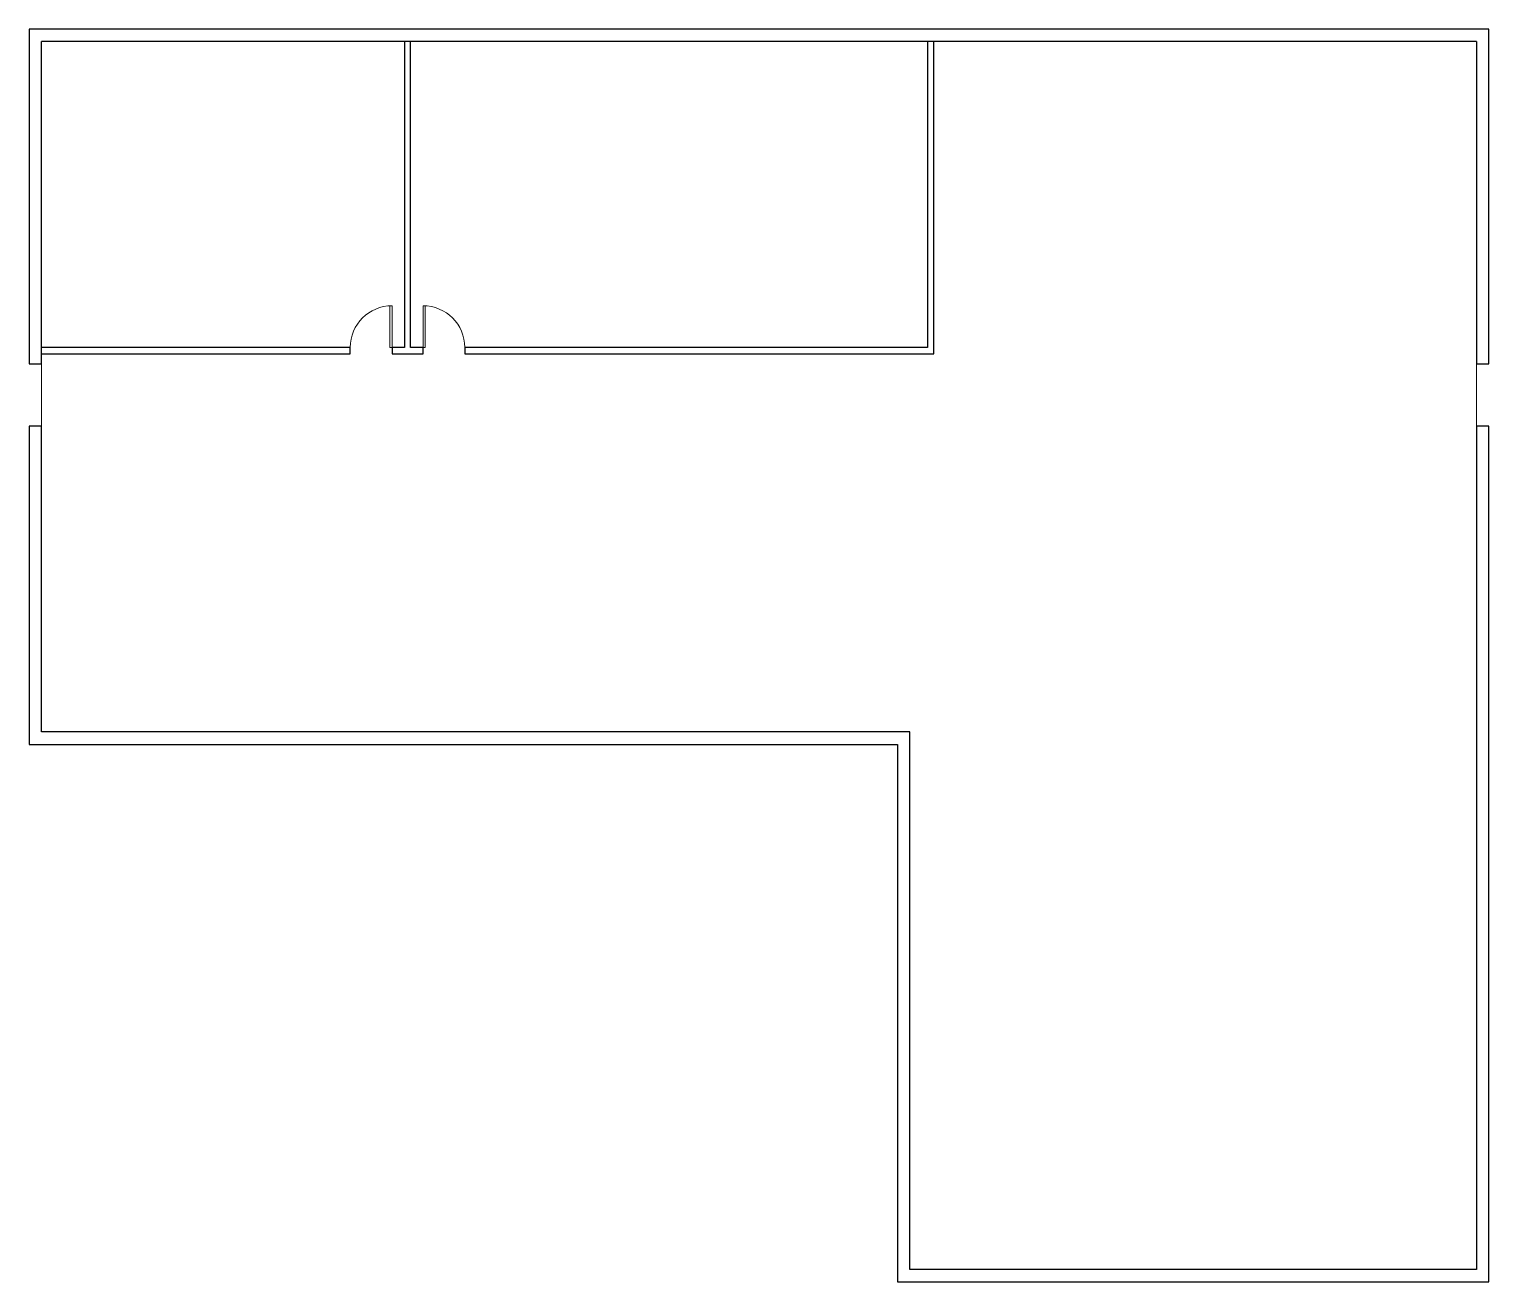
# Model space of a CAD drawing. Header units: millimetres. Extents: x -10004 to 25296, y -22879 to 7421.
import ezdxf

# ---------------------------------------------------------------- set-up
doc = ezdxf.new("R2010")
doc.units = ezdxf.units.MM
for name, color, linetype, lineweight in [('A-G22-M-FloorOutline', 6, 'Continuous', 15), ('A-G25-M-Walls', 18, 'Continuous', 15), ('A-G252-M-WallsInterior', 18, 'Continuous', 15), ('A-G322-M-Doors', 1, 'Continuous', 15)]:
    doc.layers.add(name, color=color, linetype=linetype, lineweight=lineweight)

msp = doc.modelspace()

# ---------------------------------------------------------------- linework, layer by layer
at = {"layer": 'A-G22-M-FloorOutline'}
for p, q in [((-9704, -674), (-9704, -2184)), ((24996, -2184), (24996, -674))]:
    msp.add_line(p, q, dxfattribs=at)
at = {"layer": 'A-G25-M-Walls', "lineweight": 25}
for p, q in [((25296, 7421), (-10004, 7421)), ((-10004, 7421), (-10004, -674)), ((25296, -674), (25296, 7421)), ((24996, 7121), (-9704, 7121)), ((-9704, -674), (-9704, 7121)), ((24996, 7121), (24996, -674)), ((-10004, -674), (-9704, -674)), ((24996, -674), (25296, -674)), ((-9704, -2184), (-10004, -2184)), ((-10004, -2184), (-10004, -9879)), ((-9704, -9579), (-9704, -2184)), ((25296, -2184), (24996, -2184)), ((24996, -2184), (24996, -22579)), ((25296, -22879), (25296, -2184)), ((-10004, -9879), (10996, -9879)), ((11296, -9579), (-9704, -9579)), ((10996, -9879), (10996, -22879)), ((11296, -22579), (11296, -9579)), ((24996, -22579), (11296, -22579)), ((10996, -22879), (25296, -22879))]:
    msp.add_line(p, q, dxfattribs=at)
at = {"layer": 'A-G252-M-WallsInterior', "lineweight": 25}
for p, q in [((-929, 7121), (-929, -279)), ((-779, -279), (-779, 7121)), ((11721, 7121), (11721, -279)), ((11871, -429), (11871, 7121)), ((-2239, -279), (-9704, -279)), ((-2239, -429), (-2239, -279)), ((-929, -279), (-1229, -279)), ((-1229, -279), (-1229, -429)), ((-479, -279), (-779, -279)), ((-479, -429), (-479, -279)), ((11721, -279), (531, -279)), ((531, -279), (531, -429)), ((-9704, -429), (-2239, -429)), ((-1229, -429), (-479, -429)), ((531, -429), (11871, -429))]:
    msp.add_line(p, q, dxfattribs=at)
at = {"layer": 'A-G322-M-Doors'}
for p, q in [((-1229, 731), (-1279, 731)), ((-1279, 731), (-1279, -279)), ((-1229, -279), (-1229, 731)), ((-1279, -279), (-1229, -279))]:
    msp.add_line(p, q, dxfattribs=at)
msp.add_lwpolyline([(-479, -279), (-429, -279), (-429, 731), (-479, 731)], close=True, dxfattribs=at)
for centre, start, end in [((-1229, -279), 90, 180), ((-479, -279), 0, 90)]:
    msp.add_arc(centre, 1010, start, end, dxfattribs=at)

doc.saveas('drawing.dxf')
